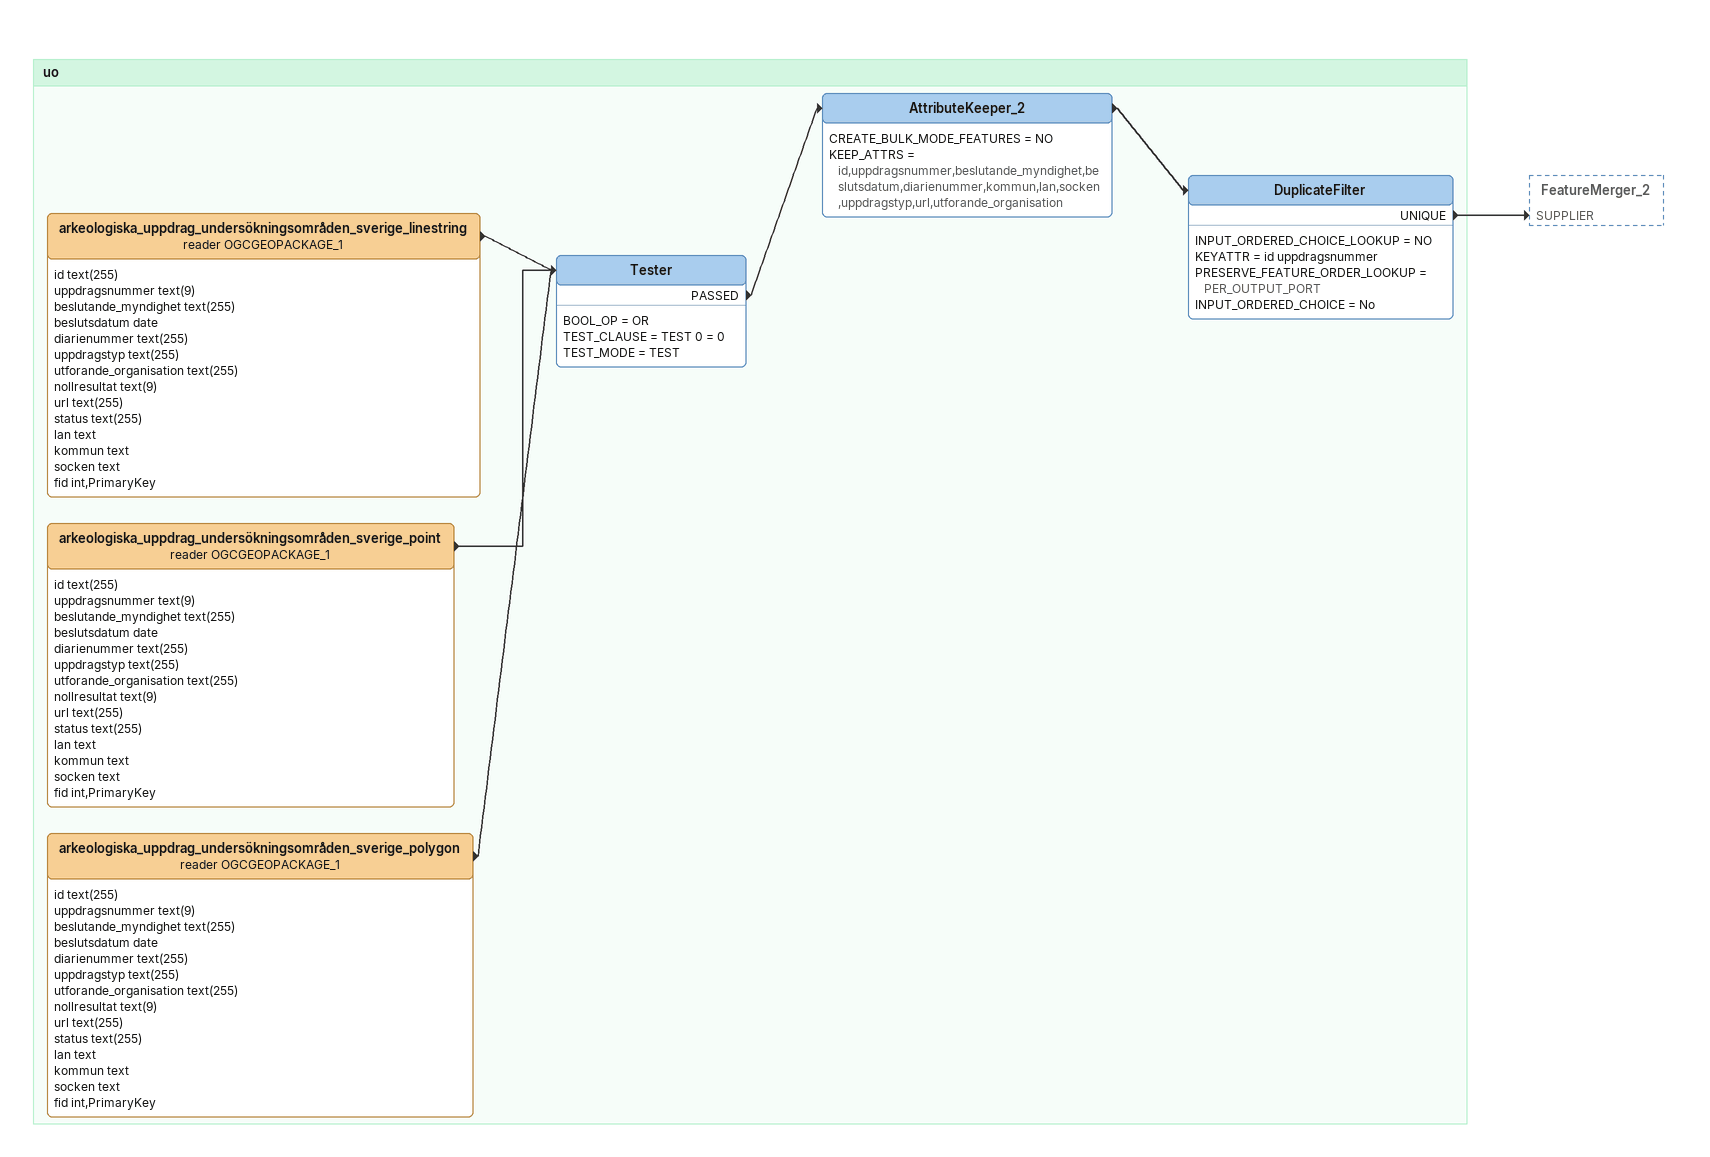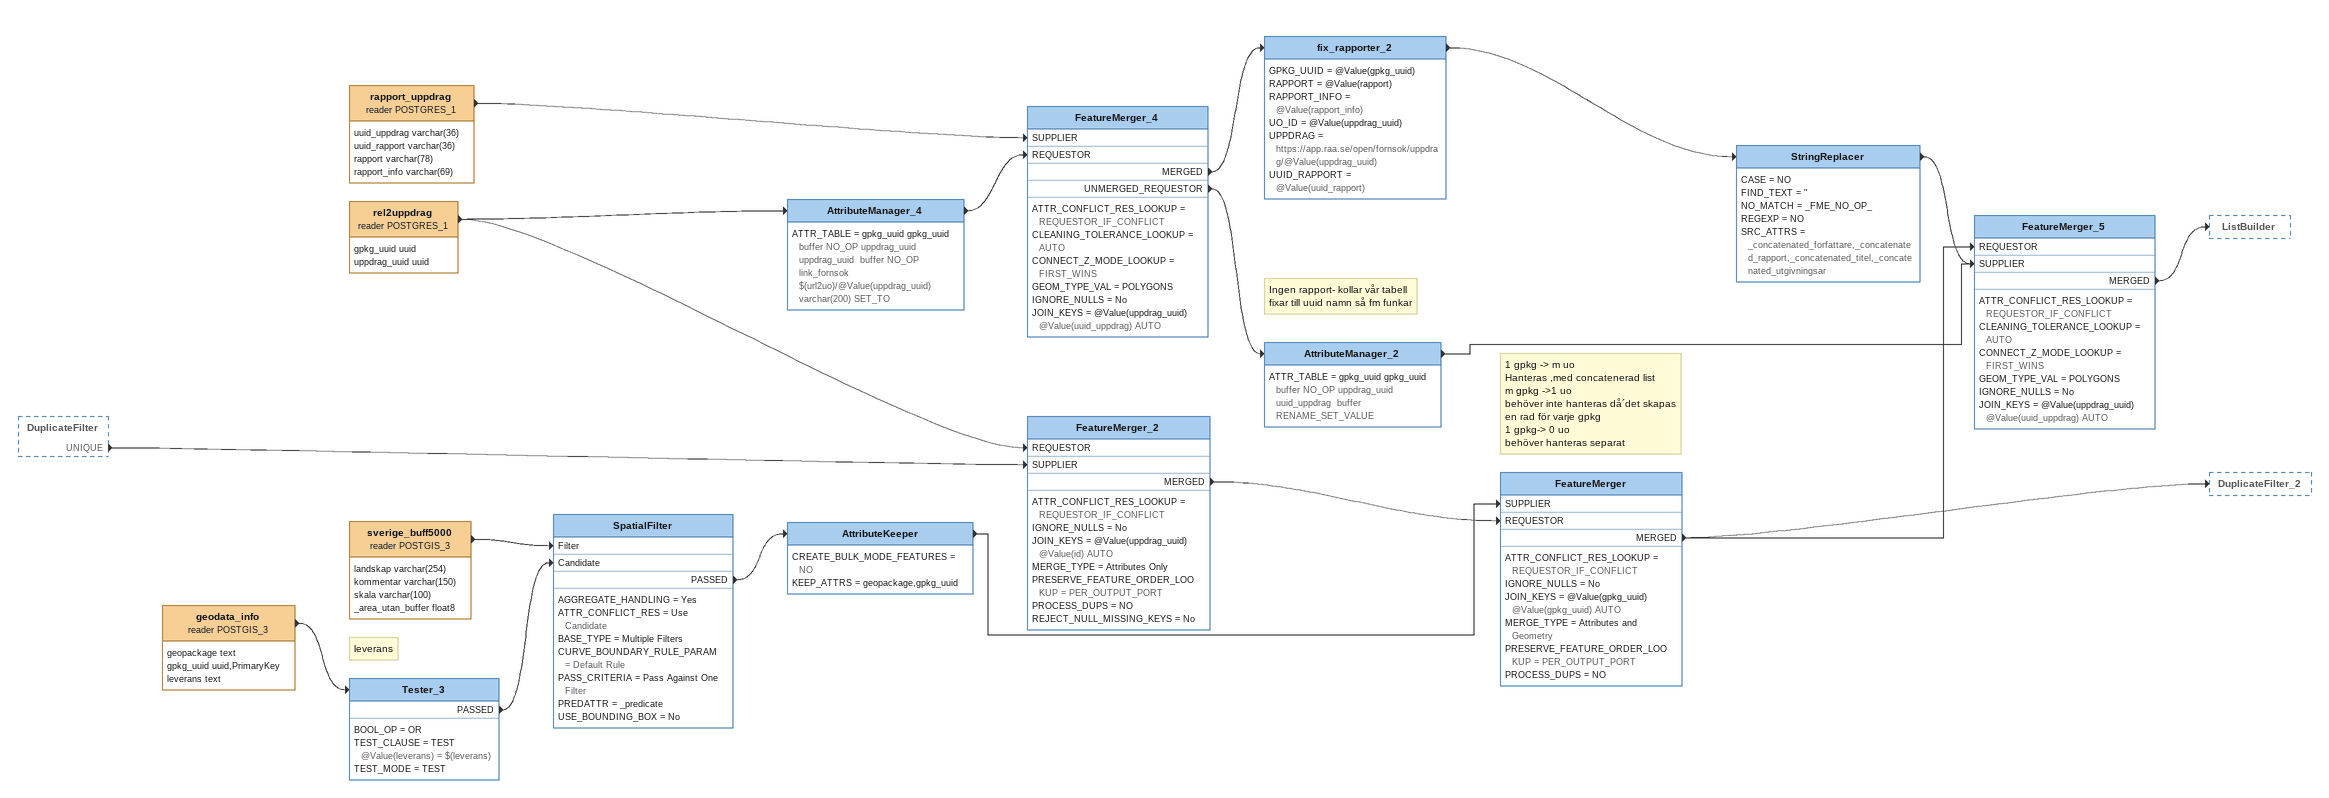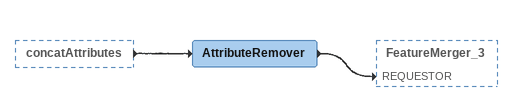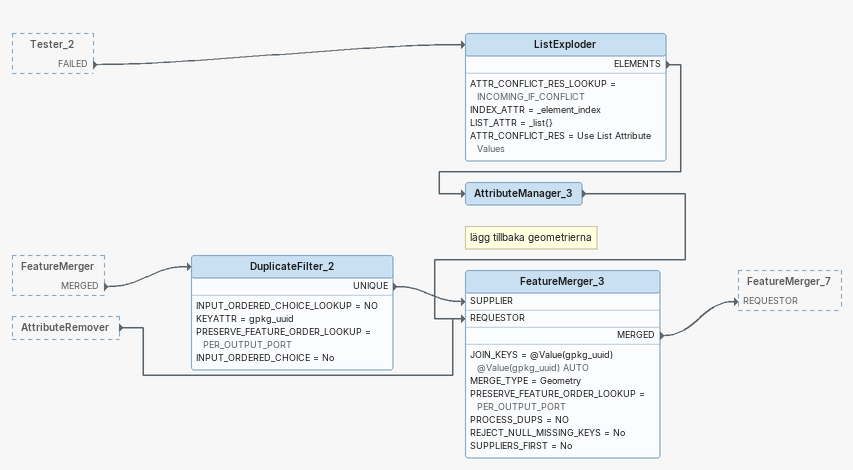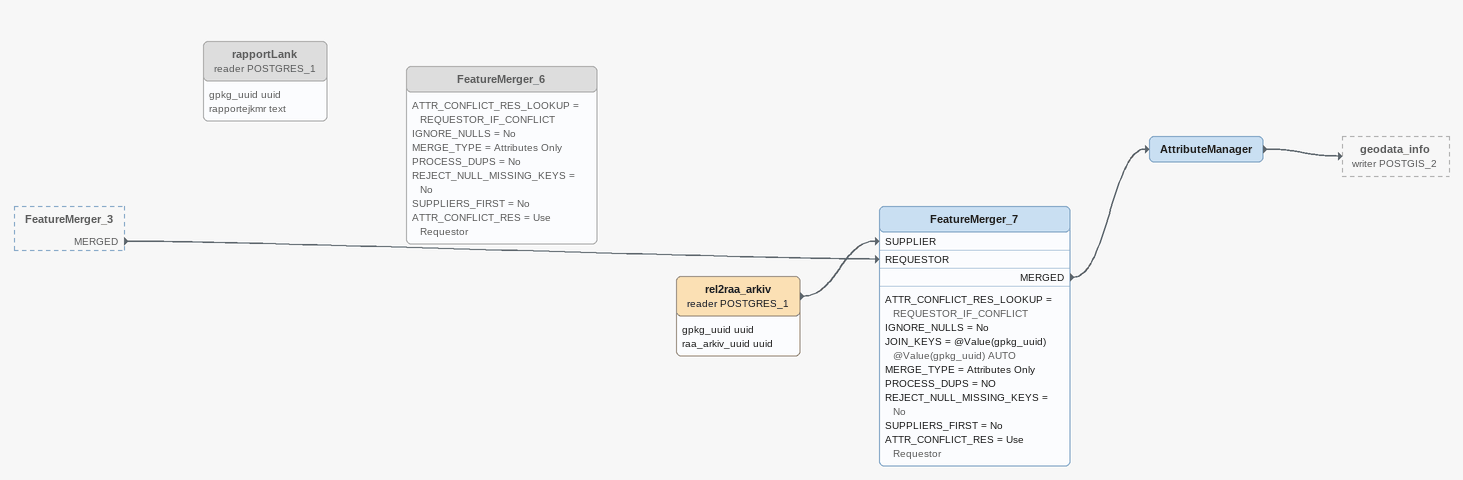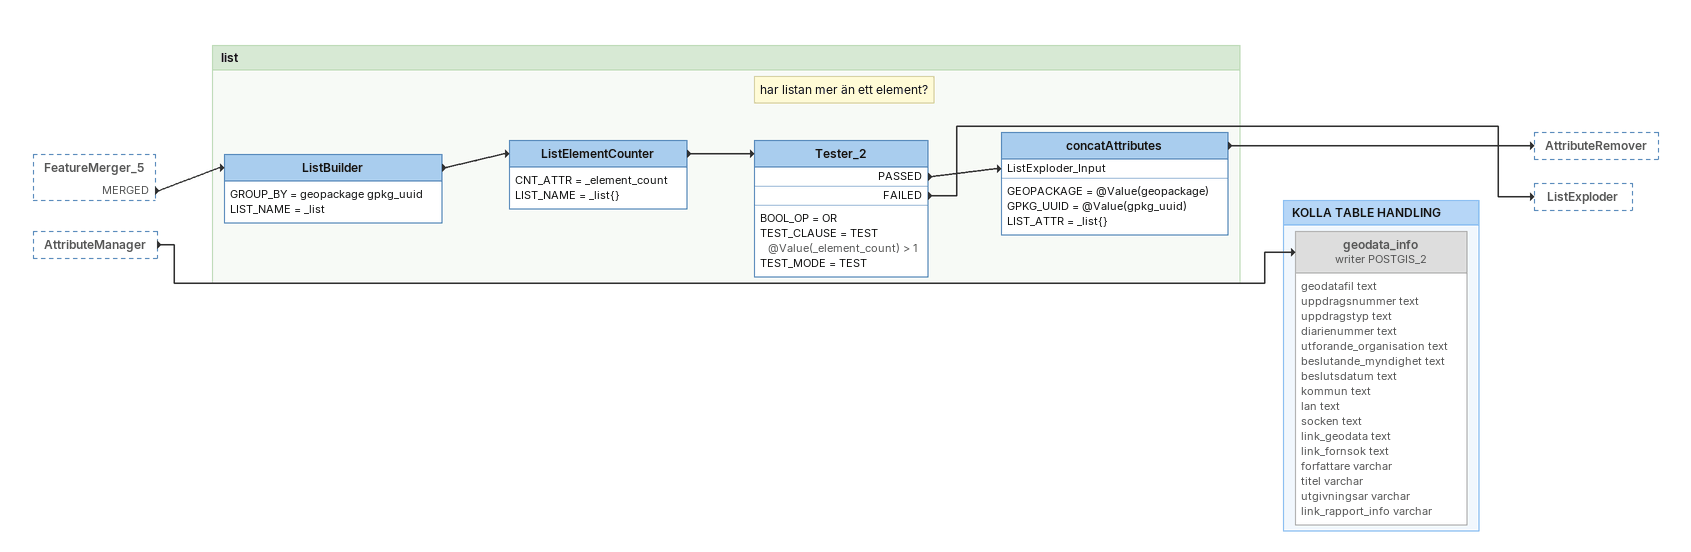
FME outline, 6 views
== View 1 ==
Bookmark: uo
arkeologiska_uppdrag_undersökningsområden_sverige_linestring (reader OGCGEOPACKAGE_1)
    attributes: id text(255), uppdragsnummer text(9), beslutande_myndighet text(255), beslutsdatum date, diarienummer text(255), uppdragstyp text(255), utforande_organisation text(255), nollresultat text(9), url text(255), status text(255), lan text, kommun text, socken text, fid int,PrimaryKey
    -> Tester
arkeologiska_uppdrag_undersökningsområden_sverige_point (reader OGCGEOPACKAGE_1)
    attributes: id text(255), uppdragsnummer text(9), beslutande_myndighet text(255), beslutsdatum date, diarienummer text(255), uppdragstyp text(255), utforande_organisation text(255), nollresultat text(9), url text(255), status text(255), lan text, kommun text, socken text, fid int,PrimaryKey
    -> Tester
arkeologiska_uppdrag_undersökningsområden_sverige_polygon (reader OGCGEOPACKAGE_1)
    attributes: id text(255), uppdragsnummer text(9), beslutande_myndighet text(255), beslutsdatum date, diarienummer text(255), uppdragstyp text(255), utforande_organisation text(255), nollresultat text(9), url text(255), status text(255), lan text, kommun text, socken text, fid int,PrimaryKey
    -> Tester
Tester
    BOOL_OP = OR
    TEST_CLAUSE = TEST 0 = 0
    TEST_MODE = TEST
    PASSED -> AttributeKeeper_2
AttributeKeeper_2
    CREATE_BULK_MODE_FEATURES = NO
    KEEP_ATTRS = id,uppdragsnummer,beslutande_myndighet,beslutsdatum,diarienummer,kommun,lan,socken,uppdragstyp,url,utforande_organisation
    -> DuplicateFilter
DuplicateFilter
    INPUT_ORDERED_CHOICE_LOOKUP = NO
    KEYATTR = id uppdragsnummer
    PRESERVE_FEATURE_ORDER_LOOKUP = PER_OUTPUT_PORT
    INPUT_ORDERED_CHOICE = No
    UNIQUE -> FeatureMerger_2 [SUPPLIER]

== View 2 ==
DuplicateFilter [outside]
    UNIQUE -> FeatureMerger_2 [SUPPLIER]
geodata_info (reader POSTGIS_3)
    attributes: geopackage text, gpkg_uuid uuid,PrimaryKey, leverans text
    -> Tester_3
Note: leverans
Tester_3
    BOOL_OP = OR
    TEST_CLAUSE = TEST @Value(leverans) = $(leverans)
    TEST_MODE = TEST
    PASSED -> SpatialFilter [Candidate]
sverige_buff5000 (reader POSTGIS_3)
    attributes: landskap varchar(254), kommentar varchar(150), skala varchar(100), _area_utan_buffer float8
    -> SpatialFilter [Filter]
SpatialFilter
    AGGREGATE_HANDLING = Yes
    ATTR_CONFLICT_RES = Use Candidate
    BASE_TYPE = Multiple Filters
    CURVE_BOUNDARY_RULE_PARAM = Default Rule
    PASS_CRITERIA = Pass Against One Filter
    PREDATTR = _predicate
    USE_BOUNDING_BOX = No
    PASSED -> AttributeKeeper
AttributeKeeper
    CREATE_BULK_MODE_FEATURES = NO
    KEEP_ATTRS = geopackage,gpkg_uuid
    -> FeatureMerger [SUPPLIER]
rapport_uppdrag (reader POSTGRES_1)
    attributes: uuid_uppdrag varchar(36), uuid_rapport varchar(36), rapport varchar(78), rapport_info varchar(69)
    -> FeatureMerger_4 [SUPPLIER]
rel2uppdrag (reader POSTGRES_1)
    attributes: gpkg_uuid uuid, uppdrag_uuid uuid
    -> AttributeManager_4
    -> FeatureMerger_2 [REQUESTOR]
AttributeManager_4
    ATTR_TABLE = gpkg_uuid gpkg_uuid  buffer NO_OP uppdrag_uuid uppdrag_uuid  buffer NO_OP  link_fornsok $(url2uo)/@Value(uppdrag_uuid) varchar(200) SET_TO
    -> FeatureMerger_4 [REQUESTOR]
FeatureMerger_4
    ATTR_CONFLICT_RES_LOOKUP = REQUESTOR_IF_CONFLICT
    CLEANING_TOLERANCE_LOOKUP = AUTO
    CONNECT_Z_MODE_LOOKUP = FIRST_WINS
    GEOM_TYPE_VAL = POLYGONS
    IGNORE_NULLS = No
    JOIN_KEYS = @Value(uppdrag_uuid) @Value(uuid_uppdrag) AUTO
    MERGED -> fix_rapporter_2
    UNMERGED_REQUESTOR -> AttributeManager_2
fix_rapporter_2
    GPKG_UUID = @Value(gpkg_uuid)
    RAPPORT = @Value(rapport)
    RAPPORT_INFO = @Value(rapport_info)
    UO_ID = @Value(uppdrag_uuid)
    UPPDRAG = https://app.raa.se/open/fornsok/uppdrag/@Value(uppdrag_uuid)
    UUID_RAPPORT = @Value(uuid_rapport)
    -> StringReplacer
StringReplacer
    CASE = NO
    FIND_TEXT = "
    NO_MATCH = _FME_NO_OP_
    REGEXP = NO
    SRC_ATTRS = _concatenated_forfattare,_concatenated_rapport,_concatenated_titel,_concatenated_utgivningsar
    -> FeatureMerger_5 [SUPPLIER]
Note: Ingen rapport- kollar vår tabell / fixar till uuid namn så fm funkar
AttributeManager_2
    ATTR_TABLE = gpkg_uuid gpkg_uuid  buffer NO_OP uppdrag_uuid uuid_uppdrag  buffer RENAME_SET_VALUE
    -> FeatureMerger_5 [SUPPLIER]
FeatureMerger_2
    ATTR_CONFLICT_RES_LOOKUP = REQUESTOR_IF_CONFLICT
    IGNORE_NULLS = No
    JOIN_KEYS = @Value(uppdrag_uuid) @Value(id) AUTO
    MERGE_TYPE = Attributes Only
    PRESERVE_FEATURE_ORDER_LOOKUP = PER_OUTPUT_PORT
    PROCESS_DUPS = NO
    REJECT_NULL_MISSING_KEYS = No
    MERGED -> FeatureMerger [REQUESTOR]
Note: 1 gpkg -> m uo / Hanteras ,med concatenerad list / m gpkg ->1 uo / behöver inte hanteras då´det skapas en rad för varje gpkg / 1 gpkg-> 0 uo / behöver hanteras separat
FeatureMerger
    ATTR_CONFLICT_RES_LOOKUP = REQUESTOR_IF_CONFLICT
    IGNORE_NULLS = No
    JOIN_KEYS = @Value(gpkg_uuid) @Value(gpkg_uuid) AUTO
    MERGE_TYPE = Attributes and Geometry
    PRESERVE_FEATURE_ORDER_LOOKUP = PER_OUTPUT_PORT
    PROCESS_DUPS = NO
    MERGED -> DuplicateFilter_2
    MERGED -> FeatureMerger_5 [REQUESTOR]
FeatureMerger_5
    ATTR_CONFLICT_RES_LOOKUP = REQUESTOR_IF_CONFLICT
    CLEANING_TOLERANCE_LOOKUP = AUTO
    CONNECT_Z_MODE_LOOKUP = FIRST_WINS
    GEOM_TYPE_VAL = POLYGONS
    IGNORE_NULLS = No
    JOIN_KEYS = @Value(uppdrag_uuid) @Value(uuid_uppdrag) AUTO
    MERGED -> ListBuilder

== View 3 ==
concatAttributes [outside]
    -> AttributeRemover
AttributeRemover
    -> FeatureMerger_3 [REQUESTOR]

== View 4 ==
Tester_2 [outside]
    FAILED -> ListExploder
FeatureMerger [outside]
    MERGED -> DuplicateFilter_2
AttributeRemover [outside]
    -> FeatureMerger_3 [REQUESTOR]
ListExploder
    ATTR_CONFLICT_RES_LOOKUP = INCOMING_IF_CONFLICT
    INDEX_ATTR = _element_index
    LIST_ATTR = _list{}
    ATTR_CONFLICT_RES = Use List Attribute Values
    ELEMENTS -> AttributeManager_3
AttributeManager_3
    -> FeatureMerger_3 [REQUESTOR]
DuplicateFilter_2
    INPUT_ORDERED_CHOICE_LOOKUP = NO
    KEYATTR = gpkg_uuid
    PRESERVE_FEATURE_ORDER_LOOKUP = PER_OUTPUT_PORT
    INPUT_ORDERED_CHOICE = No
    UNIQUE -> FeatureMerger_3 [SUPPLIER]
Note: lägg tillbaka geometrierna
FeatureMerger_3
    JOIN_KEYS = @Value(gpkg_uuid) @Value(gpkg_uuid) AUTO
    MERGE_TYPE = Geometry
    PRESERVE_FEATURE_ORDER_LOOKUP = PER_OUTPUT_PORT
    PROCESS_DUPS = NO
    REJECT_NULL_MISSING_KEYS = No
    SUPPLIERS_FIRST = No
    MERGED -> FeatureMerger_7 [REQUESTOR]

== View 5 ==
FeatureMerger_3 [outside]
    MERGED -> FeatureMerger_7 [REQUESTOR]
rapportLank (reader POSTGRES_1) [off]
    attributes: gpkg_uuid uuid, rapportejkmr text
FeatureMerger_6 [off]
    ATTR_CONFLICT_RES_LOOKUP = REQUESTOR_IF_CONFLICT
    IGNORE_NULLS = No
    MERGE_TYPE = Attributes Only
    PROCESS_DUPS = No
    REJECT_NULL_MISSING_KEYS = No
    SUPPLIERS_FIRST = No
    ATTR_CONFLICT_RES = Use Requestor
rel2raa_arkiv (reader POSTGRES_1)
    attributes: gpkg_uuid uuid, raa_arkiv_uuid uuid
    -> FeatureMerger_7 [SUPPLIER]
FeatureMerger_7
    ATTR_CONFLICT_RES_LOOKUP = REQUESTOR_IF_CONFLICT
    IGNORE_NULLS = No
    JOIN_KEYS = @Value(gpkg_uuid) @Value(gpkg_uuid) AUTO
    MERGE_TYPE = Attributes Only
    PROCESS_DUPS = NO
    REJECT_NULL_MISSING_KEYS = No
    SUPPLIERS_FIRST = No
    ATTR_CONFLICT_RES = Use Requestor
    MERGED -> AttributeManager
AttributeManager
    -> geodata_info (writer POSTGIS_2)

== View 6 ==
FeatureMerger_5 [outside]
    MERGED -> ListBuilder
AttributeManager [outside]
    -> geodata_info (writer POSTGIS_2)

Bookmark: list
ListBuilder
    GROUP_BY = geopackage gpkg_uuid
    LIST_NAME = _list
    -> ListElementCounter
ListElementCounter
    CNT_ATTR = _element_count
    LIST_NAME = _list{}
    -> Tester_2
Note: har listan mer än ett element?
Tester_2
    BOOL_OP = OR
    TEST_CLAUSE = TEST @Value(_element_count) > 1
    TEST_MODE = TEST
    PASSED -> concatAttributes [ListExploder_Input]
    FAILED -> ListExploder
concatAttributes
    GEOPACKAGE = @Value(geopackage)
    GPKG_UUID = @Value(gpkg_uuid)
    LIST_ATTR = _list{}
    -> AttributeRemover

Bookmark: KOLLA TABLE HANDLING
geodata_info (writer POSTGIS_2) [off]
    attributes: geodatafil text, uppdragsnummer text, uppdragstyp text, diarienummer text, utforande_organisation text, beslutande_myndighet text, beslutsdatum text, kommun text, lan text, socken text, link_geodata text, link_fornsok text, forfattare varchar, titel varchar, utgivningsar varchar, link_rapport_info varchar
